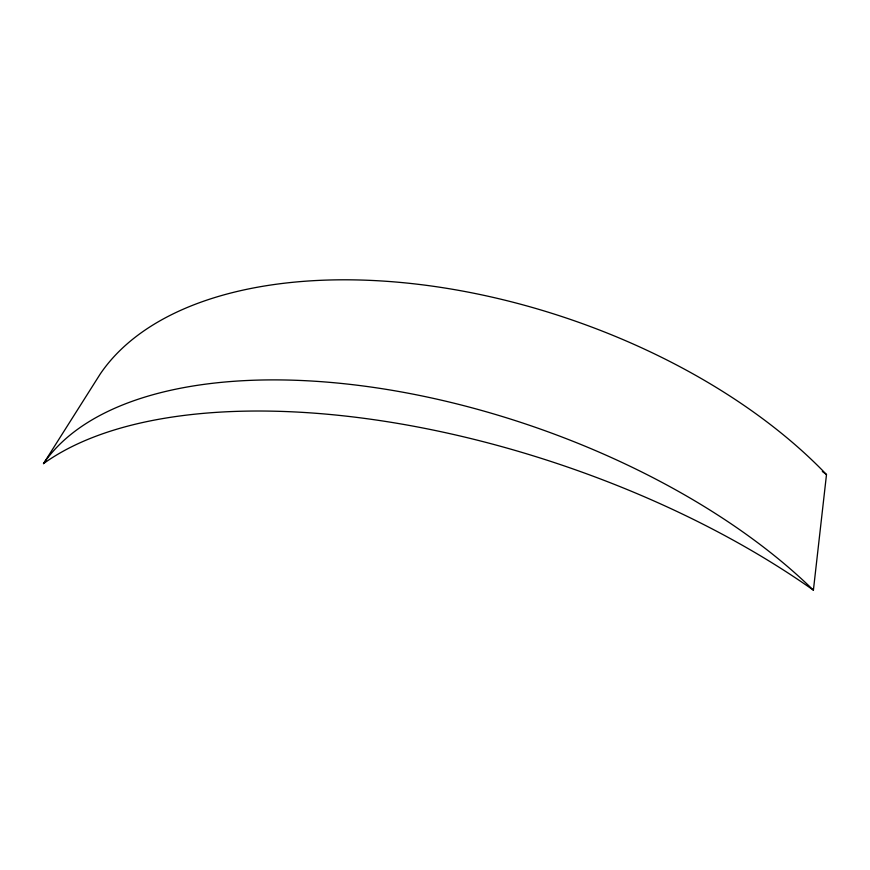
<?xml version="1.0" encoding="UTF-8"?>
<svg xmlns="http://www.w3.org/2000/svg" width="870" height="870" viewBox="0 0 870 870"><rect width="100%" height="100%" fill="white"/><g stroke="black" fill="none" stroke-linecap="round" stroke-linejoin="round"><path stroke-width="1.3" d="M826.5 474.552A430.4 238.608 18.7 0 0 430.954 285.947A430.4 238.608 18.7 0 0 100.289 373.915L43.5 463.623A517.715 240.74 18.7 0 1 813.406 590.164L826.5 474.552A488.342 255.421 18.2 0 0 822.313 471.486M43.5 463.623A457.468 226.146 19.2 0 1 388.401 389.706A457.468 226.146 19.2 0 1 813.406 590.164"/></g></svg>
